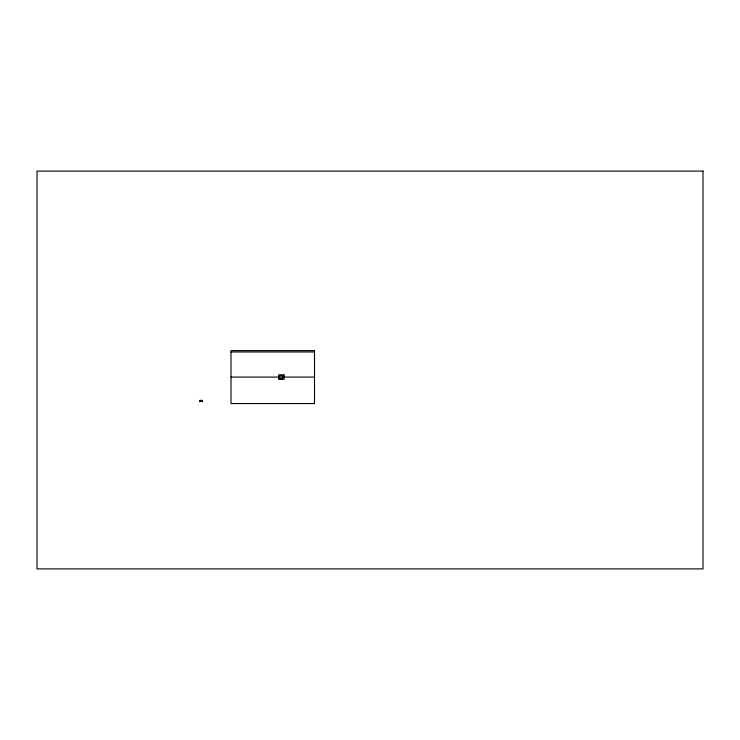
<?xml version="1.0" encoding="UTF-8"?>
<svg xmlns="http://www.w3.org/2000/svg" width="740" height="740" viewBox="0 0 740 740"><rect width="100%" height="100%" fill="white"/><g stroke="black" fill="none" stroke-linecap="round" stroke-linejoin="round"><path stroke-width="1.11" d="M231.01 351.972L314.509 351.972M231.01 377.086L314.509 377.086M199.68 400.497L202.27 400.497M199.597 400.969L202.353 400.969M199.68 401.432L202.27 401.432M703 171.107L37 171.107L37 568.894L703 568.894L703 171.107M314.509 350.612L231.01 350.612L231.01 403.559L314.509 403.559L314.509 350.612M284.058 374.865L278.666 374.865L278.666 379.417L284.058 379.417L284.058 374.865M282.81 375.698L279.498 375.698L279.498 378.584L282.81 378.584L282.81 375.698M202.353 400.414L199.597 400.414L199.597 401.515L202.353 401.515L202.353 400.414"/></g></svg>
